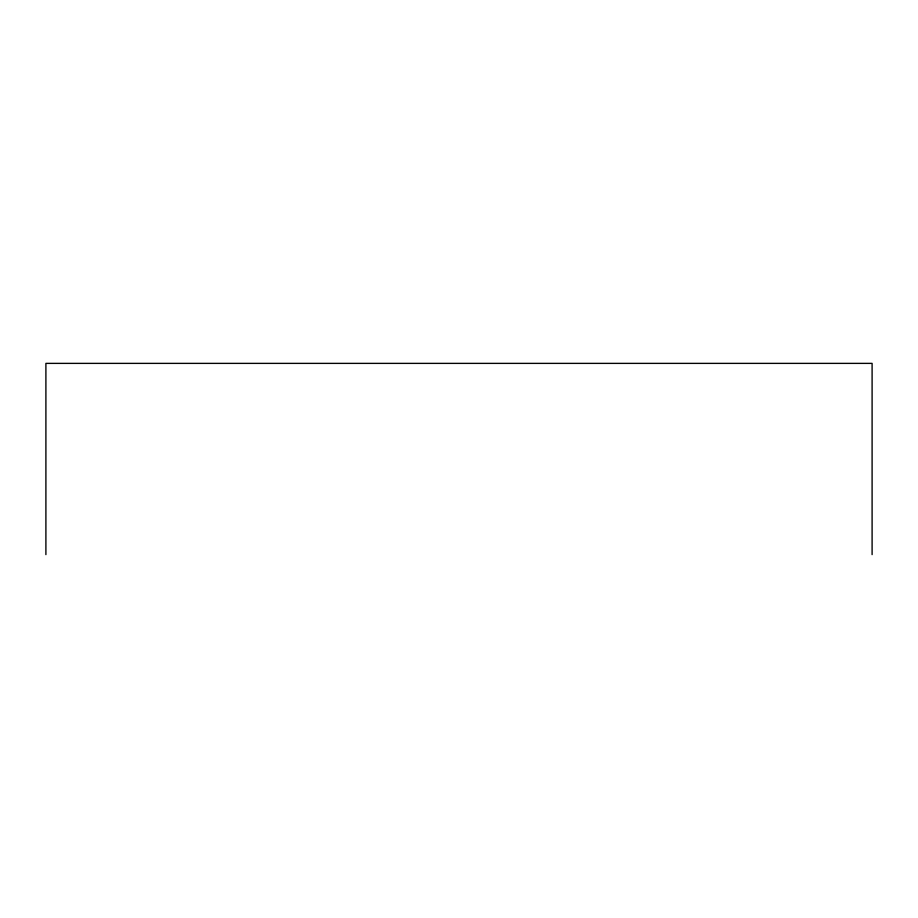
<?xml version="1.0" encoding="UTF-8"?>
<svg xmlns="http://www.w3.org/2000/svg" width="918" height="918" viewBox="0 0 918 918"><rect width="100%" height="100%" fill="white"/><g stroke="black" fill="none" stroke-linecap="round" stroke-linejoin="round"><path stroke-width="1.38" d="M872.1 554.621L872.1 363.379L45.9 363.379L45.9 554.621"/></g></svg>
